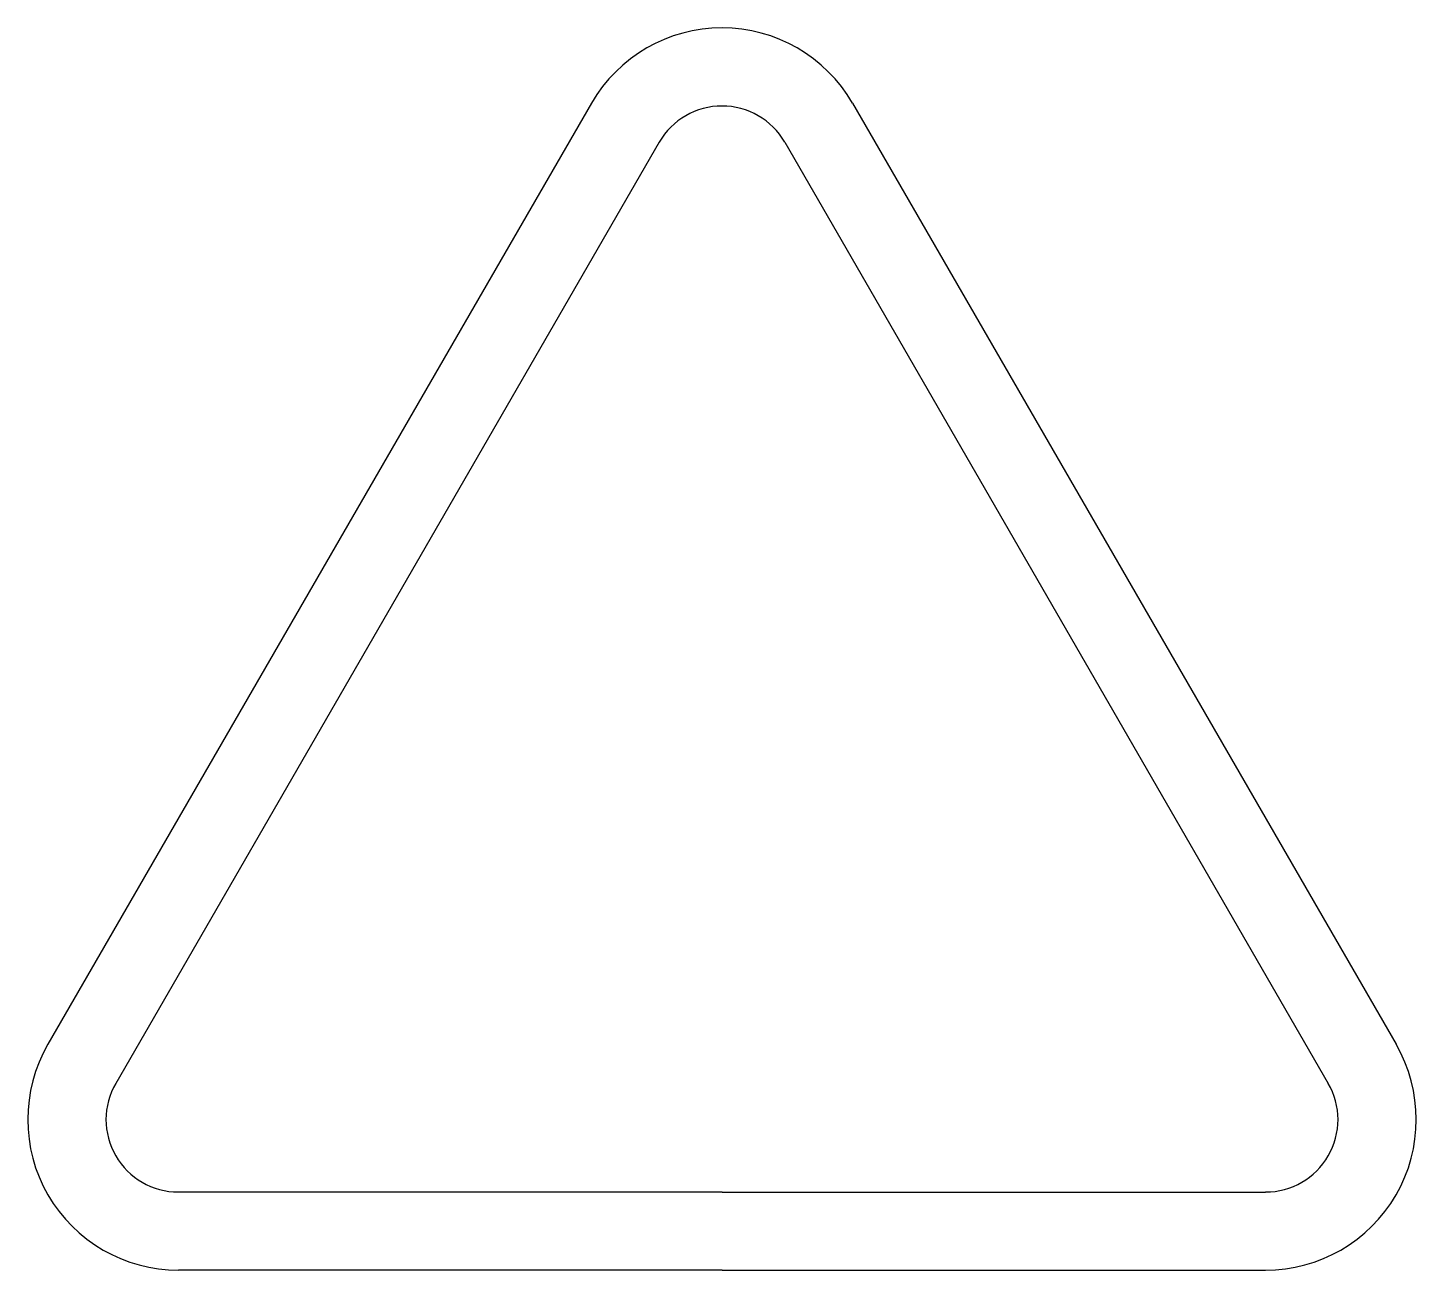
# Model space of a CAD drawing. Extents: x -0.6 to 0.6, y -0.54 to 0.54.
import ezdxf

# ---------------------------------------------------------------- set-up
doc = ezdxf.new("R2010")
doc.units = 0
doc.header["$MEASUREMENT"] = 0
for name, color, linetype in [('1_250BIT_500DEP', 5, 'CONTINUOUS'), ('2_250BIT_250DEP', 3, 'CONTINUOUS'), ('6_125BIT_500DEP', 5, 'CONTINUOUS')]:
    doc.layers.add(name, color=color, linetype=linetype)

msp = doc.modelspace()

# ---------------------------------------------------------------- linework, layer by layer
at = {"layer": '1_250BIT_500DEP', "color": 5, "linetype": 'CONTINUOUS'}
for p, q in [((-0.0541, 0.4375), (-0.5232, -0.375)), ((0.0541, 0.4375), (0.5232, -0.375)), ((0, -0.4688), (-0.4691, -0.4688)), ((0, -0.4688), (0.4691, -0.4688))]:
    msp.add_line(p, q, dxfattribs=at)
for centre, start, end in [((0, 0.4062), 30, 150), ((-0.4691, -0.4062), 150, -90), ((0.4691, -0.4062), -90, 30)]:
    msp.add_arc(centre, 0.0625, start, end, dxfattribs=at)
at = {"layer": '2_250BIT_250DEP', "color": 3, "linetype": 'CONTINUOUS'}
for p, q in [((-0.1126, 0.4713), (-0.5817, -0.3412)), ((0.1126, 0.4713), (0.5817, -0.3412)), ((0, -0.5363), (-0.4691, -0.5363)), ((0, -0.5363), (0.4691, -0.5363))]:
    msp.add_line(p, q, dxfattribs=at)
for centre, start, end in [((0, 0.4062), 30, 150), ((-0.4691, -0.4062), 150, -90), ((0.4691, -0.4062), -90, 30)]:
    msp.add_arc(centre, 0.13, start, end, dxfattribs=at)
at = {"layer": '6_125BIT_500DEP', "color": 5, "linetype": 'CONTINUOUS'}
for p, q in [((-0.0541, 0.4375), (-0.5232, -0.375)), ((0.0541, 0.4375), (0.5232, -0.375)), ((0, -0.4688), (-0.4691, -0.4688)), ((0, -0.4688), (0.4691, -0.4688))]:
    msp.add_line(p, q, dxfattribs=at)
for centre, start, end in [((0, 0.4062), 30, 150), ((-0.4691, -0.4062), 150, -90), ((0.4691, -0.4062), -90, 30)]:
    msp.add_arc(centre, 0.0625, start, end, dxfattribs=at)

doc.saveas('drawing.dxf')
